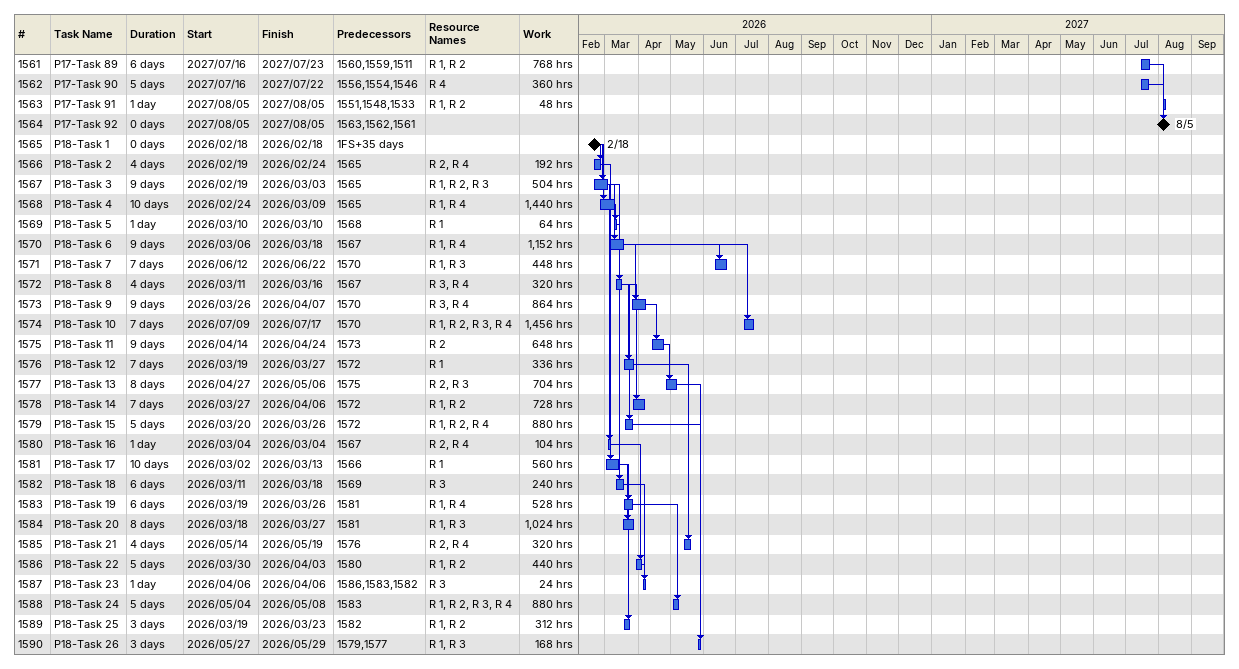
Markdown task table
| ID | Task | Duration | Start | Finish | Predecessors | Resources | Work (h) |
|---|---|---|---|---|---|---|---|
| 1561 | P17-Task 89 | 6d | 2027-07-16 | 2027-07-23 | 1560, 1559, 1511 | R 1, R 2 | 768 |
| 1562 | P17-Task 90 | 5d | 2027-07-16 | 2027-07-22 | 1556, 1554, 1546 | R 4 | 360 |
| 1563 | P17-Task 91 | 1d | 2027-08-05 | 2027-08-05 | 1551, 1548, 1533 | R 1, R 2 | 48 |
| 1564 | P17-Task 92 | 0d | 2027-08-05 | 2027-08-05 | 1563, 1562, 1561 |  |  |
| 1565 | P18-Task 1 | 0d | 2026-02-18 | 2026-02-18 | 1FS+35d |  |  |
| 1566 | P18-Task 2 | 4d | 2026-02-19 | 2026-02-24 | 1565 | R 2, R 4 | 192 |
| 1567 | P18-Task 3 | 9d | 2026-02-19 | 2026-03-03 | 1565 | R 1, R 2, R 3 | 504 |
| 1568 | P18-Task 4 | 10d | 2026-02-24 | 2026-03-09 | 1565 | R 1, R 4 | 1440 |
| 1569 | P18-Task 5 | 1d | 2026-03-10 | 2026-03-10 | 1568 | R 1 | 64 |
| 1570 | P18-Task 6 | 9d | 2026-03-06 | 2026-03-18 | 1567 | R 1, R 4 | 1152 |
| 1571 | P18-Task 7 | 7d | 2026-06-12 | 2026-06-22 | 1570 | R 1, R 3 | 448 |
| 1572 | P18-Task 8 | 4d | 2026-03-11 | 2026-03-16 | 1567 | R 3, R 4 | 320 |
| 1573 | P18-Task 9 | 9d | 2026-03-26 | 2026-04-07 | 1570 | R 3, R 4 | 864 |
| 1574 | P18-Task 10 | 7d | 2026-07-09 | 2026-07-17 | 1570 | R 1, R 2, R 3, R 4 | 1456 |
| 1575 | P18-Task 11 | 9d | 2026-04-14 | 2026-04-24 | 1573 | R 2 | 648 |
| 1576 | P18-Task 12 | 7d | 2026-03-19 | 2026-03-27 | 1572 | R 1 | 336 |
| 1577 | P18-Task 13 | 8d | 2026-04-27 | 2026-05-06 | 1575 | R 2, R 3 | 704 |
| 1578 | P18-Task 14 | 7d | 2026-03-27 | 2026-04-06 | 1572 | R 1, R 2 | 728 |
| 1579 | P18-Task 15 | 5d | 2026-03-20 | 2026-03-26 | 1572 | R 1, R 2, R 4 | 880 |
| 1580 | P18-Task 16 | 1d | 2026-03-04 | 2026-03-04 | 1567 | R 2, R 4 | 104 |
| 1581 | P18-Task 17 | 10d | 2026-03-02 | 2026-03-13 | 1566 | R 1 | 560 |
| 1582 | P18-Task 18 | 6d | 2026-03-11 | 2026-03-18 | 1569 | R 3 | 240 |
| 1583 | P18-Task 19 | 6d | 2026-03-19 | 2026-03-26 | 1581 | R 1, R 4 | 528 |
| 1584 | P18-Task 20 | 8d | 2026-03-18 | 2026-03-27 | 1581 | R 1, R 3 | 1024 |
| 1585 | P18-Task 21 | 4d | 2026-05-14 | 2026-05-19 | 1576 | R 2, R 4 | 320 |
| 1586 | P18-Task 22 | 5d | 2026-03-30 | 2026-04-03 | 1580 | R 1, R 2 | 440 |
| 1587 | P18-Task 23 | 1d | 2026-04-06 | 2026-04-06 | 1586, 1583, 1582 | R 3 | 24 |
| 1588 | P18-Task 24 | 5d | 2026-05-04 | 2026-05-08 | 1583 | R 1, R 2, R 3, R 4 | 880 |
| 1589 | P18-Task 25 | 3d | 2026-03-19 | 2026-03-23 | 1582 | R 1, R 2 | 312 |
| 1590 | P18-Task 26 | 3d | 2026-05-27 | 2026-05-29 | 1579, 1577 | R 1, R 3 | 168 |
